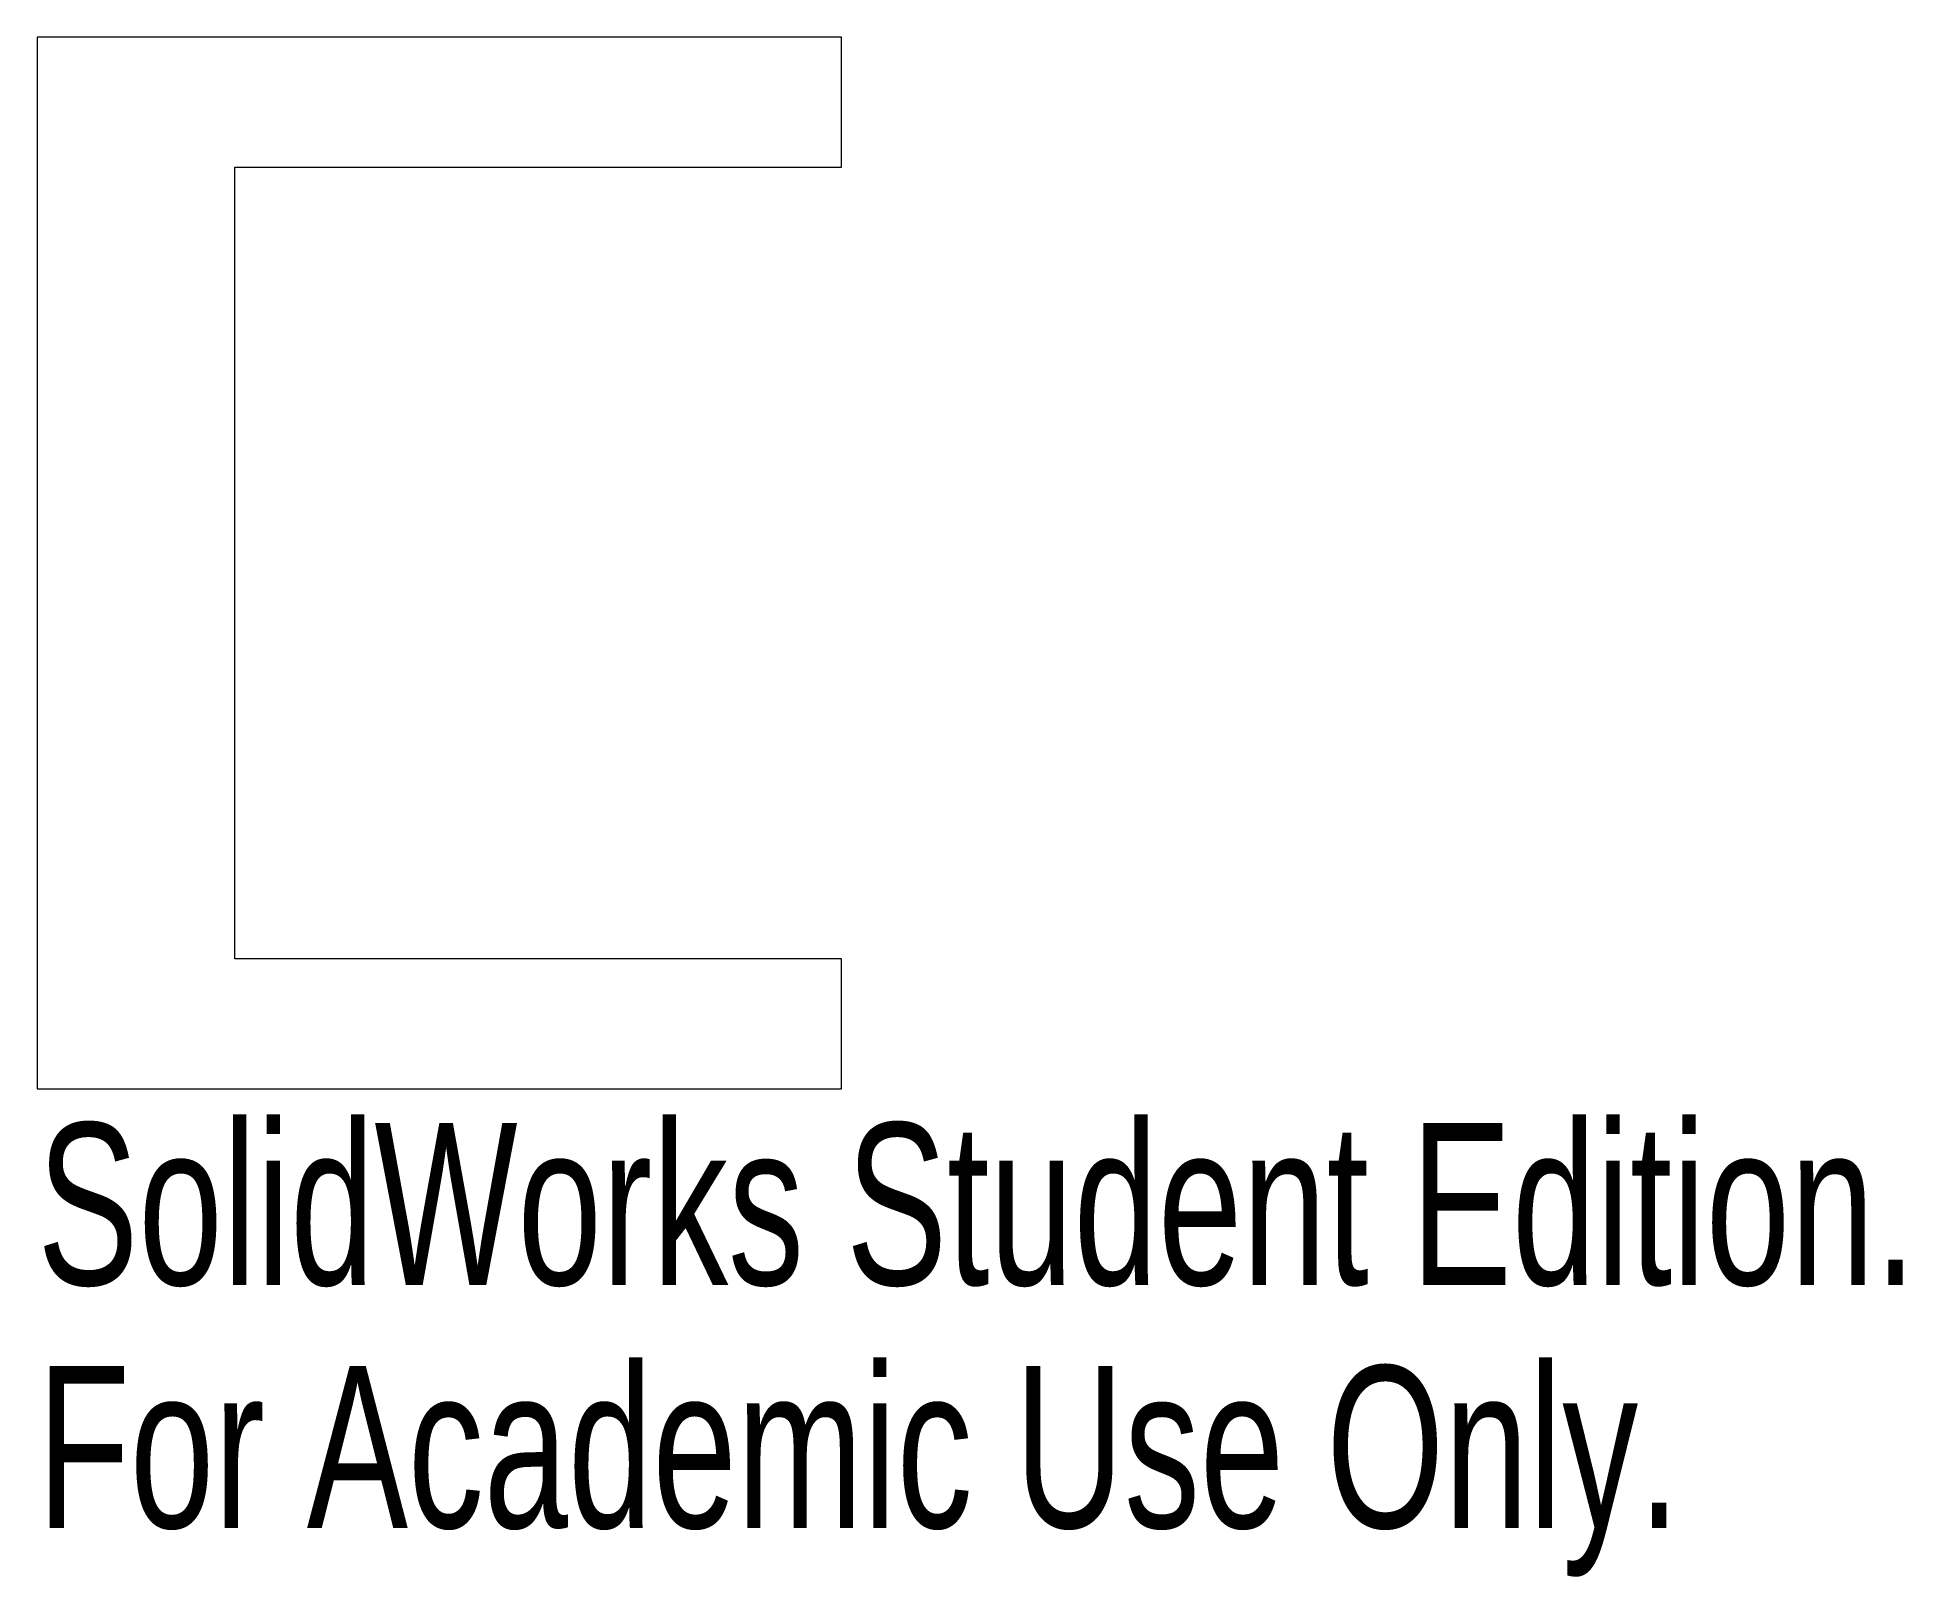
# Model space of a CAD drawing. Header units: millimetres. Extents: x 0 to 55.7, y -14.6 to 31.4.
import ezdxf

# ---------------------------------------------------------------- set-up
doc = ezdxf.new("R2010")
doc.units = ezdxf.units.MM
doc.styles.add('SLDTEXTSTYLE0', font='TXT', dxfattribs={"width": 0.7})

msp = doc.modelspace()

# ---------------------------------------------------------------- linework, layer by layer
at = {"color": 7, "linetype": 'Continuous', "lineweight": 15}
for p, q in [((0, 31.382), (0, 0)), ((24.004, 31.382), (0, 31.382)), ((24.004, 27.502), (24.004, 31.382)), ((5.895, 27.502), (24.004, 27.502)), ((5.895, 3.88), (5.895, 27.502)), ((24.004, 3.88), (5.895, 3.88)), ((24.004, 0), (24.004, 3.88)), ((0, 0), (24.004, 0))]:
    msp.add_line(p, q, dxfattribs=at)

# ---------------------------------------------------------------- texts
at = {"color": 7, "linetype": 'Continuous', "char_height": 4.83362, "attachment_point": 1, "style": 'SLDTEXTSTYLE0'}
for s, insert in [('SolidWorks Student Edition.', (0, -1.02)), ('For Academic Use Only.', (0, -8.27))]:
    msp.add_mtext(s, dxfattribs=dict(at, insert=insert))

doc.saveas('drawing.dxf')
